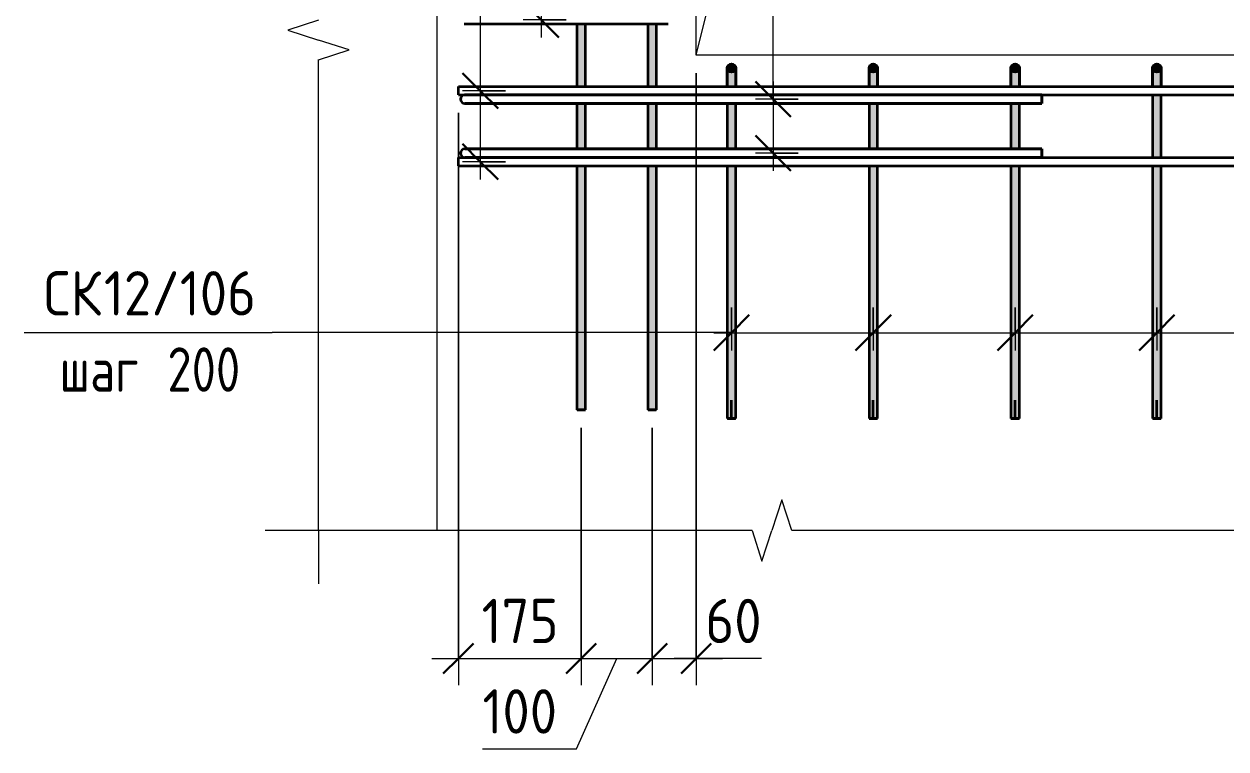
# Model space of a CAD drawing. Header units: millimetres. Extents: x -2461 to 50011, y -6221 to 38236.
# Drawn here: x 46502 to 48197, y 692 to 1714 of the extents above; entities that cross this region are included whole.
import ezdxf

# ---------------------------------------------------------------- set-up
doc = ezdxf.new("R2010")
doc.units = ezdxf.units.MM
for name, color, linetype, lineweight in [('AA_Dim', 7, 'Continuous', 9), ('AA_Dim-25', 7, 'Continuous', 9), ('AA_Oformlenie', 7, 'Continuous', 9), ('AA_Vinoska', 7, 'Continuous', 9), ('AF_Okno', 7, 'Continuous', 18), ('AF_Stena_Опалубка', 253, 'Continuous', 18), ('KR_Armatura_Tonkie', 7, 'Continuous', 20)]:
    doc.layers.add(name, color=color, linetype=linetype, lineweight=lineweight)
doc.styles.add('ISOCPEUR_10', font='isocpeur.ttf', dxfattribs={"width": 0.9, "height": 62.5})
doc.styles.add('ISOCPEUR_12', font='isocpeur.ttf', dxfattribs={"width": 0.8, "height": 62.5})
doc.dimstyles.new('05_Округл_5мм__прозр__2', dxfattribs={"dimscale": 304.8, "dimtxt": 62.248823, "dimasz": 0.139436, "dimexe": 0.123031, "dimexo": 0.082021, "dimgap": 0.008202, "dimtad": 1, "dimdec": 0, "dimrnd": 5, "dimdsep": 46, "dimtxsty": 'ISOCPEUR_10', "dimblk1": 'OBLIQUE', "dimblk2": 'OBLIQUE', "dimsah": 1, "dimcen": 0.09, "dimdle": 0.123031, "dimazin": 0, "dimtfac": 1, "dimtdec": 4, "dimtix": 1, "dimtmove": 1, "dimatfit": 3, "dimfxl": 1, "dimtvp": 1, "dimtolj": 1, "dimtzin": 0, "dimlwd": 18, "dimlwe": 18, "dimarcsym": 2})
doc.dimstyles.new('05_Округл_5мм__прозр__3', dxfattribs={"dimscale": 304.8, "dimtxt": 62.248823, "dimasz": 0.139436, "dimexe": 0.123031, "dimexo": 0.082021, "dimgap": 0.008202, "dimtad": 1, "dimdec": 0, "dimrnd": 5, "dimdsep": 46, "dimtxsty": 'ISOCPEUR_10', "dimblk1": 'OBLIQUE', "dimblk2": 'OBLIQUE', "dimsah": 1, "dimcen": 0.09, "dimdle": 0.123031, "dimazin": 0, "dimtfac": 1, "dimtdec": 4, "dimtix": 1, "dimtmove": 0, "dimatfit": 3, "dimfxl": 1, "dimtvp": 1, "dimtolj": 1, "dimtzin": 0, "dimlwd": 18, "dimlwe": 18, "dimarcsym": 2})
doc.dimstyles.new('10_Раскладка_арматуры_с_засечками_1', dxfattribs={"dimscale": 304.8, "dimtxt": 0.18, "dimasz": 0.164042, "dimexe": 0.082021, "dimexo": 0, "dimgap": 0, "dimtad": 1, "dimdec": 3, "dimrnd": 0.001, "dimdsep": 46, "dimtxsty": 'ISOCPEUR_12', "dimblk1": 'OBLIQUE', "dimblk2": 'OBLIQUE', "dimsah": 1, "dimcen": 0.09, "dimdle": 0.082021, "dimazin": 0, "dimtfac": 1, "dimtdec": 4, "dimtix": 1, "dimtmove": 0, "dimatfit": 3, "dimfxl": 1, "dimtvp": 1, "dimtolj": 1, "dimtzin": 0, "dimlwd": 18, "dimlwe": 18, "dimarcsym": 2})

# ---------------------------------------------------------------- blocks, each defined once
blk = doc.blocks.new('231_Отверстие прямоугольное в стене _Окно_Стена_ - Отверстие прямоугольное с обрамлением-4126487-Схема обрамления отверстия 1500х1050 _h_')
at = {"layer": 'AF_Okno', "lineweight": 9}
for p, q in [((-33935, 2510), (-32645, 2720)), ((-34145, 1670), (-33935, 2510))]:
    blk.add_line(p, q, dxfattribs=at)
blk = doc.blocks.new('350_Стержень П торец СК-СГ _НесАрм_РабПлоск_ - 350_Стержень П торец СК-СГ _НесАрм_РабПлоск_-4140246-Схема обрамления отверстия 1500х1050 _h_')
at = {"layer": 'KR_Armatura_Tonkie', "lineweight": 35}
for points in [[(-34095, 1646), (-34093.4, 1646.2), (-34092, 1646.8), (-34090.8, 1647.8), (-34089.8, 1649), (-34089.2, 1650.4), (-34089, 1652), (-34089.2, 1653.6), (-34089.8, 1655), (-34090.8, 1656.2), (-34092, 1657.2), (-34093.4, 1657.8), (-34095, 1658), (-34096.7, 1657.7), (-34098, 1657.2), (-34099.2, 1656.2), (-34100.2, 1655), (-34100.8, 1653.6), (-34101, 1652), (-34100.8, 1650.4), (-34100.2, 1649), (-34099.2, 1647.8), (-34097.8, 1646.7), (-34096.6, 1646.2)], [(-34099.3, 1626), (-34095, 1626), (-34095, 1646), (-34096.7, 1646.3), (-34098.4, 1647.1), (-34099.8, 1648.5), (-34100.4, 1649.6), (-34100.8, 1650.4), (-34100.7, 1647.8), (-34101, 1646.1), (-34100.9, 1632.5), (-34100.2, 1626), (-34100, 1626)], [(-34094.8, 1626), (-34089.1, 1626), (-34089.1, 1645.7), (-34089.2, 1648.4), (-34089.2, 1650.4), (-34090.2, 1648.5), (-34091.6, 1647.1), (-34092.2, 1646.7), (-34093.9, 1646.1), (-34095, 1646), (-34094.9, 1626)], [(-34089, 1645.3), (-34089.3, 1647.7), (-34089.1, 1646.1), (-34089, 1645.4)]]:
    blk.add_hatch(color=256, dxfattribs=at).paths.add_polyline_path(points)
h = blk.add_hatch(color=256, dxfattribs=at)
h.paths.add_polyline_path([(-34100.8, 1626), (-34100.4, 1626), (-34100.7, 1629.6)])
h.paths.add_polyline_path([(-34100.9, 1646.6), (-34100.8, 1649.1), (-34100.9, 1646.7)])
h = blk.add_hatch(color=256, dxfattribs=at)
h.paths.add_polyline_path([(-34095, 1158), (-34095, 1514), (-34101, 1514), (-34100.8, 1158), (-34096.6, 1158)])
h.paths.add_polyline_path([(-34097.8, 1538), (-34095, 1538), (-34095, 1602), (-34101, 1602), (-34100.8, 1538), (-34098, 1538)])
h = blk.add_hatch(color=256, dxfattribs=at)
h.paths.add_polyline_path([(-34095, 1158), (-34089, 1158), (-34089.2, 1514), (-34095, 1514), (-34095, 1191.9)])
h.paths.add_polyline_path([(-34093.4, 1538), (-34089, 1538), (-34089.2, 1602), (-34095, 1602), (-34095, 1538), (-34093.7, 1538)])
at = {"layer": 'AA_Oformlenie'}
for start, end in [(90, 270), (270, 90)]:
    blk.add_arc((-34095, 1652), 6, start, end, dxfattribs=at)
at = {"layer": 'KR_Armatura_Tonkie', "lineweight": 35}
for p, q in [((-34101, 1602), (-34101, 1538)), ((-34089, 1538), (-34089, 1602)), ((-34101, 1514), (-34101, 1158)), ((-34089, 1158), (-34089, 1514)), ((-34095, 1158), (-34095, 1184)), ((-34095, 1158), (-34095, 1184)), ((-34095, 1158), (-34101, 1158)), ((-34100.8, 1158), (-34095, 1158)), ((-34095, 1158), (-34100.8, 1158)), ((-34100.8, 1158), (-34095, 1158)), ((-34095, 1158), (-34089.2, 1158)), ((-34089, 1158), (-34095, 1158)), ((-34095, 1158), (-34089.2, 1158)), ((-34089.2, 1158), (-34095, 1158))]:
    blk.add_line(p, q, dxfattribs=at)
at = {"layer": 'KR_Armatura_Tonkie', "lineweight": 35, "flags": 128}
for points in [[(-34101, 1652), (-34101, 1650), (-34101, 1644.4), (-34101, 1635.6), (-34101, 1626)], [(-34101, 1626), (-34101, 1627.7), (-34101, 1638.2), (-34101, 1646.2), (-34101, 1650.9), (-34101, 1652)], [(-34089, 1626), (-34089, 1627.7), (-34089, 1638.2), (-34089, 1646.2), (-34089, 1650.9), (-34089, 1652)], [(-34089, 1652), (-34089, 1650), (-34089, 1644.4), (-34089, 1635.6), (-34089, 1626)]]:
    blk.add_lwpolyline(points, dxfattribs=at)
at = {"layer": 'KR_Armatura_Tonkie', "lineweight": 35}
blk.add_circle((-34095, 1652), 6, dxfattribs=at)
blk = doc.blocks.new('350_Стержень верт с удлинением концов _НесАрм_РабПлоск_ - 350_Стержень верт с удлинением концов _НесАрм_РабПлоск_-V30-Схема обрамления отверстия 1500х1050 _h_')
at = {"layer": 'KR_Armatura_Tonkie', "lineweight": 35}
h = blk.add_hatch(color=256, dxfattribs=at)
h.paths.add_polyline_path([(-34207, 1170), (-34201, 1170), (-34201.2, 1514), (-34213, 1514), (-34212.8, 1170), (-34208.6, 1170)])
h.paths.add_polyline_path([(-34205.7, 1538), (-34201, 1538), (-34201.2, 1602), (-34213, 1602), (-34212.8, 1538), (-34207, 1538)])
h.paths.add_polyline_path([(-34205.7, 1626), (-34201, 1626), (-34201.2, 1714), (-34213, 1714), (-34212.8, 1626), (-34207, 1626)])
h.paths.add_polyline_path([(-34206.4, 1726), (-34201, 1726), (-34201.2, 1814), (-34213, 1814), (-34212.8, 1726), (-34207, 1726)])
h.paths.add_polyline_path([(-34206.4, 1826), (-34201, 1826), (-34201.2, 2014), (-34213, 2014), (-34212.8, 1826), (-34207, 1826)])
h.paths.add_polyline_path([(-34206.4, 2026), (-34201, 2026), (-34201.2, 2214), (-34213, 2214), (-34212.8, 2026), (-34207, 2026)])
h.paths.add_polyline_path([(-34206.4, 2226), (-34201, 2226), (-34201.2, 2414), (-34213, 2414), (-34212.8, 2226), (-34207, 2226)])
h.paths.add_polyline_path([(-34206.4, 2426), (-34201, 2426), (-34201.2, 2614), (-34213, 2614), (-34212.8, 2426), (-34207, 2426)])
h.paths.add_polyline_path([(-34206.4, 2626), (-34201, 2626.3), (-34201.2, 2776), (-34213, 2776), (-34212.8, 2626), (-34207, 2626)])
h.paths.add_polyline_path([(-34206.5, 2800), (-34201, 2800), (-34201.2, 2852), (-34213, 2852), (-34212.8, 2800), (-34207, 2800)])
h.paths.add_polyline_path([(-34206.6, 2876), (-34201, 2876), (-34201.2, 3540), (-34213, 3540), (-34212.8, 2876), (-34207, 2876)])
for p, q in [((-34213, 1714), (-34213, 1626)), ((-34201, 1626), (-34201, 1714)), ((-34213, 1602), (-34213, 1538)), ((-34201, 1538), (-34201, 1602)), ((-34213, 1514), (-34213, 1170)), ((-34201, 1170), (-34201, 1514)), ((-34201, 1170), (-34213, 1170)), ((-34212.8, 1170), (-34201.2, 1170))]:
    blk.add_line(p, q, dxfattribs=at)
blk = doc.blocks.new('350_Стержень верт с удлинением концов _НесАрм_РабПлоск_ - 350_Стержень верт с удлинением концов _НесАрм_РабПлоск_-V31-Схема обрамления отверстия 1500х1050 _h_')
at = {"layer": 'KR_Armatura_Tonkie', "lineweight": 35}
for p, q in [((-34213, 1714), (-34213, 1626)), ((-34201, 1626), (-34201, 1714)), ((-34213, 1602), (-34213, 1538)), ((-34201, 1538), (-34201, 1602)), ((-34213, 1514), (-34213, 1170)), ((-34201, 1170), (-34201, 1514)), ((-34212.8, 1170), (-34201.2, 1170)), ((-34201.2, 1170), (-34212.8, 1170))]:
    blk.add_line(p, q, dxfattribs=at)
blk = doc.blocks.new('350_Стержень верт с удлинением концов _НесАрм_РабПлоск_ - 350_Стержень верт с удлинением концов _НесАрм_РабПлоск_-V32-Схема обрамления отверстия 1500х1050 _h_')
at = {"layer": 'KR_Armatura_Tonkie', "lineweight": 35}
h = blk.add_hatch(color=256, dxfattribs=at)
h.paths.add_polyline_path([(-34307, 1170), (-34301, 1170), (-34301.2, 1514), (-34313, 1514), (-34312.8, 1170), (-34308.6, 1170)])
h.paths.add_polyline_path([(-34305.7, 1538), (-34301, 1538), (-34301.2, 1602), (-34313, 1602), (-34312.8, 1538), (-34307, 1538)])
h.paths.add_polyline_path([(-34305.7, 1626), (-34301, 1626), (-34301.2, 1714), (-34313, 1714), (-34312.8, 1626), (-34307, 1626)])
h.paths.add_polyline_path([(-34311.2, 1726), (-34301, 1726), (-34301.2, 1814), (-34313, 1814), (-34312.8, 1726), (-34311.5, 1726)])
h.paths.add_polyline_path([(-34302.8, 1826), (-34301, 1826), (-34301.2, 2014), (-34313, 2014), (-34312.8, 1826), (-34303.1, 1826)])
h.paths.add_polyline_path([(-34302.8, 2026), (-34301, 2026), (-34301.2, 2214), (-34313, 2214), (-34312.8, 2026), (-34303.2, 2026)])
h.paths.add_polyline_path([(-34306.1, 2226), (-34301, 2226), (-34301.2, 2414), (-34313, 2414), (-34312.8, 2226), (-34307, 2226)])
h.paths.add_polyline_path([(-34302.8, 2426), (-34301, 2426), (-34301.2, 2614), (-34313, 2614), (-34312.8, 2426), (-34303.4, 2426)])
h.paths.add_polyline_path([(-34311.2, 2626), (-34301, 2626), (-34301.2, 2776), (-34313, 2776), (-34312.8, 2626), (-34311.8, 2626)])
h.paths.add_polyline_path([(-34307, 2800), (-34301, 2800), (-34301.2, 2852), (-34313, 2852), (-34312.8, 2800), (-34308.1, 2800)])
h.paths.add_polyline_path([(-34306.6, 2876), (-34301, 2876), (-34301.2, 3540), (-34313, 3540), (-34312.8, 2876), (-34307, 2876)])
for p, q in [((-34313, 1714), (-34313, 1626)), ((-34301, 1626), (-34301, 1714)), ((-34313, 1602), (-34313, 1538)), ((-34301, 1538), (-34301, 1602)), ((-34313, 1514), (-34313, 1170)), ((-34301, 1170), (-34301, 1514)), ((-34301, 1170), (-34313, 1170)), ((-34312.8, 1170), (-34301.2, 1170))]:
    blk.add_line(p, q, dxfattribs=at)
blk = doc.blocks.new('350_Стержень верт с удлинением концов _НесАрм_РабПлоск_ - 350_Стержень верт с удлинением концов _НесАрм_РабПлоск_-V27-Схема обрамления отверстия 1500х1050 _h_')
at = {"layer": 'KR_Armatura_Tonkie', "lineweight": 35}
for p, q in [((-32489, 1714), (-32489, 1626)), ((-32477, 1626), (-32477, 1714)), ((-32489, 1602), (-32489, 1538)), ((-32477, 1538), (-32477, 1602)), ((-32489, 1514), (-32489, 1170)), ((-32477, 1170), (-32477, 1514)), ((-32488.8, 1170), (-32477.2, 1170)), ((-32477.2, 1170), (-32488.8, 1170))]:
    blk.add_line(p, q, dxfattribs=at)
blk = doc.blocks.new('350_Стержень П торец СК-СГ _НесАрм_РабПлоск_ - 350_Стержень П торец СК-СГ _НесАрм_РабПлоск_-V37-Схема обрамления отверстия 1500х1050 _h_')
at = {"layer": 'KR_Armatura_Tonkie', "lineweight": 35}
for points in [[(-33495, 1646), (-33493.3, 1646.3), (-33492, 1646.8), (-33490.8, 1647.8), (-33489.8, 1649), (-33489.2, 1650.4), (-33489, 1652), (-33489.2, 1653.6), (-33489.8, 1655), (-33490.8, 1656.2), (-33492, 1657.2), (-33493.4, 1657.8), (-33495, 1658), (-33496.6, 1657.8), (-33498, 1657.2), (-33499.2, 1656.2), (-33500.2, 1655), (-33500.8, 1653.6), (-33501, 1652), (-33500.8, 1650.4), (-33500.2, 1649), (-33499.2, 1647.8), (-33497.8, 1646.7), (-33496.6, 1646.2)], [(-33499.2, 1626), (-33495, 1626), (-33495, 1646), (-33496.6, 1646.2), (-33498.4, 1647.1), (-33499.8, 1648.5), (-33500.4, 1649.6), (-33500.8, 1650.4), (-33500.7, 1647.8), (-33501, 1646.1), (-33500.9, 1632.5), (-33500.2, 1626), (-33499.3, 1626)], [(-33494.8, 1626), (-33489.1, 1626), (-33489.1, 1645.7), (-33489.2, 1648.4), (-33489.2, 1650.4), (-33490.2, 1648.5), (-33491.6, 1647.1), (-33492.2, 1646.7), (-33493.9, 1646.1), (-33495, 1646), (-33494.9, 1626)], [(-33489, 1645.3), (-33489.3, 1647.7), (-33489.1, 1646.1), (-33489, 1645.4)]]:
    blk.add_hatch(color=256, dxfattribs=at).paths.add_polyline_path(points)
h = blk.add_hatch(color=256, dxfattribs=at)
h.paths.add_polyline_path([(-33500.8, 1626), (-33500.4, 1626), (-33500.7, 1629.6)])
h.paths.add_polyline_path([(-33500.9, 1646.6), (-33500.8, 1649.1), (-33500.9, 1646.7)])
h = blk.add_hatch(color=256, dxfattribs=at)
h.paths.add_polyline_path([(-33495, 1158), (-33495, 1514), (-33501, 1514), (-33500.8, 1158), (-33496.6, 1158)])
h.paths.add_polyline_path([(-33498.2, 1526), (-33495, 1526), (-33495, 1614), (-33501, 1614), (-33500.8, 1526), (-33499.2, 1526)])
h = blk.add_hatch(color=256, dxfattribs=at)
h.paths.add_polyline_path([(-33495, 1158), (-33489, 1158), (-33489.2, 1514), (-33495, 1514), (-33495, 1285.2)])
h.paths.add_polyline_path([(-33490.8, 1526), (-33489, 1526), (-33489.2, 1614), (-33495, 1614), (-33495, 1526), (-33491, 1526)])
at = {"layer": 'AA_Oformlenie'}
for start, end in [(90, 270), (270, 90)]:
    blk.add_arc((-33495, 1652), 6, start, end, dxfattribs=at)
at = {"layer": 'KR_Armatura_Tonkie', "lineweight": 35}
for p, q in [((-33501, 1614), (-33501, 1526)), ((-33489, 1526), (-33489, 1614)), ((-33501, 1514), (-33501, 1158)), ((-33489, 1158), (-33489, 1514)), ((-33495, 1158), (-33495, 1184)), ((-33495, 1158), (-33495, 1184)), ((-33495, 1158), (-33501, 1158)), ((-33500.8, 1158), (-33495, 1158)), ((-33495, 1158), (-33500.8, 1158)), ((-33500.8, 1158), (-33495, 1158)), ((-33495, 1158), (-33489.2, 1158)), ((-33489, 1158), (-33495, 1158)), ((-33495, 1158), (-33489.2, 1158)), ((-33489.2, 1158), (-33495, 1158))]:
    blk.add_line(p, q, dxfattribs=at)
at = {"layer": 'KR_Armatura_Tonkie', "lineweight": 35, "flags": 128}
for points in [[(-33501, 1652), (-33501, 1650), (-33501, 1644.4), (-33501, 1635.6), (-33501, 1626)], [(-33501, 1626), (-33501, 1627.7), (-33501, 1638.2), (-33501, 1646.2), (-33501, 1650.9), (-33501, 1652)], [(-33489, 1626), (-33489, 1627.7), (-33489, 1638.2), (-33489, 1646.2), (-33489, 1650.9), (-33489, 1652)], [(-33489, 1652), (-33489, 1650), (-33489, 1644.4), (-33489, 1635.6), (-33489, 1626)]]:
    blk.add_lwpolyline(points, dxfattribs=at)
at = {"layer": 'KR_Armatura_Tonkie', "lineweight": 35}
blk.add_circle((-33495, 1652), 6, dxfattribs=at)
blk = doc.blocks.new('011_Прямоугольник обрыва _ЭлУзла_ - 011_Прямоугольник обрыва _ЭлУзла_-4156951-Схема обрамления отверстия 1500х1050 _h_')
at = {"layer": 'AA_Oformlenie'}
for p, q in [((-34677.7, 1000), (-34677.7, 1663.8)), ((-34065.8, 1000), (-34677.7, 1000)), ((-32786.9, 1000), (-34010.1, 1000))]:
    blk.add_line(p, q, dxfattribs=at)
blk = doc.blocks.new('DIMBLOCK185-Схема обрамления отверстия 1500х1050 _h_')
at = {"layer": 'AA_Dim-25', "lineweight": 18}
for p, q in [((47114.3, 1589), (47114.3, 782.1)), ((47114.3, 819.6), (47114.3, 1589)), ((47287.6, 1145), (47287.6, 782.1)), ((47287.6, 819.6), (47287.6, 1145)), ((47076.8, 819.6), (47287.6, 819.6))]:
    blk.add_line(p, q, dxfattribs=at)
at = {"layer": 'AA_Dim-25', "lineweight": 30}
for p, q in [((47114.3, 819.6), (47135.5, 840.9)), ((47287.6, 819.6), (47308.9, 840.9)), ((47114.3, 819.6), (47093, 798.4)), ((47287.6, 819.6), (47266.4, 798.4))]:
    blk.add_line(p, q, dxfattribs=at)
at = {"layer": 'AA_Dim-25', "color": 0, "lineweight": 18, "insert": (47147.1, 903.8), "char_height": 62.5, "width": 129.286, "attachment_point": 1, "line_spacing_factor": 1.149209, "style": 'ISOCPEUR_10'}
blk.add_mtext('175', dxfattribs=at)
blk = doc.blocks.new('_Oblique')
at = {"color": 0, "linetype": 'ByBlock', "lineweight": -2}
blk.add_line((-0.5, -0.5), (0.5, 0.5), dxfattribs=at)
blk = doc.blocks.new('DIMBLOCK186-Схема обрамления отверстия 1500х1050 _h_')
at = {"layer": 'AA_Dim-25', "lineweight": 18}
for p, q in [((47287.6, 1145), (47287.6, 782.1)), ((47287.6, 819.6), (47287.6, 1145)), ((47387.6, 1145), (47387.6, 782.1)), ((47387.6, 819.6), (47387.6, 1145)), ((47281, 692.1), (47337.6, 819.6)), ((47287.6, 819.6), (47387.6, 819.6)), ((47148.3, 692.1), (47281, 692.1))]:
    blk.add_line(p, q, dxfattribs=at)
at = {"layer": 'AA_Dim-25', "lineweight": 30}
for p, q in [((47287.6, 819.6), (47308.9, 840.9)), ((47387.6, 819.6), (47408.9, 840.9)), ((47287.6, 819.6), (47266.4, 798.4)), ((47387.6, 819.6), (47366.4, 798.4))]:
    blk.add_line(p, q, dxfattribs=at)
at = {"layer": 'AA_Dim-25', "color": 0, "lineweight": 18, "insert": (47148.3, 776.3), "char_height": 62.5, "width": 129.286, "attachment_point": 1, "line_spacing_factor": 1.149209, "style": 'ISOCPEUR_10'}
blk.add_mtext('100', dxfattribs=at)
blk = doc.blocks.new('DIMBLOCK187-Схема обрамления отверстия 1500х1050 _h_')
at = {"layer": 'AA_Dim-25', "lineweight": 18}
for p, q in [((47449.6, 1645), (47449.6, 782.1)), ((47449.6, 819.6), (47449.6, 1645)), ((47387.6, 1145), (47387.6, 782.1)), ((47387.6, 819.6), (47387.6, 1145)), ((47387.6, 819.6), (47487.1, 819.6)), ((47437.7, 819.6), (47418.6, 819.6)), ((47541.7, 819.6), (47437.7, 819.6))]:
    blk.add_line(p, q, dxfattribs=at)
at = {"layer": 'AA_Dim-25', "lineweight": 30}
for p, q in [((47387.6, 819.6), (47408.9, 840.9)), ((47449.6, 819.6), (47470.9, 840.9)), ((47387.6, 819.6), (47366.4, 798.4)), ((47449.6, 819.6), (47428.4, 798.4))]:
    blk.add_line(p, q, dxfattribs=at)
at = {"layer": 'AA_Dim-25', "color": 0, "lineweight": 18, "insert": (47462.7, 903.8), "char_height": 62.5, "width": 94.81, "attachment_point": 1, "line_spacing_factor": 1.149209, "style": 'ISOCPEUR_10'}
blk.add_mtext('60', dxfattribs=at)
blk = doc.blocks.new('042_М_Арматуры - Диам длина поз _ Комментарий-3662934-Схема обрамления отверстия 1500х1050 _h_')
at = {"layer": 'AA_Vinoska'}
blk.add_line((-35093, 1279.4), (-34743, 1279.4), dxfattribs=at)
blk = doc.blocks.new('DIMBLOCK191-Схема обрамления отверстия 1500х1050 _h_')
at = {"layer": 'AA_Dim-25', "lineweight": 18}
for p, q in [((47499.6, 1314.3), (47499.6, 1253.9)), ((47499.6, 1278.9), (47499.6, 1314.3)), ((47699.6, 1314.3), (47699.6, 1253.9)), ((47699.6, 1278.9), (47699.6, 1314.3)), ((47474.6, 1278.9), (47699.6, 1278.9))]:
    blk.add_line(p, q, dxfattribs=at)
at = {"layer": 'AA_Dim-25', "lineweight": 30}
for p, q in [((47499.6, 1278.9), (47524.6, 1303.9)), ((47699.6, 1278.9), (47724.6, 1303.9)), ((47499.6, 1278.9), (47474.6, 1253.9)), ((47699.6, 1278.9), (47674.6, 1253.9))]:
    blk.add_line(p, q, dxfattribs=at)
blk = doc.blocks.new('DIMBLOCK192-Схема обрамления отверстия 1500х1050 _h_')
at = {"layer": 'AA_Dim-25', "lineweight": 18}
for p, q in [((47699.6, 1314.3), (47699.6, 1253.9)), ((47699.6, 1278.9), (47699.6, 1314.3)), ((47899.6, 1314.3), (47899.6, 1253.9)), ((47899.6, 1278.9), (47899.6, 1314.3)), ((47699.6, 1278.9), (47899.6, 1278.9))]:
    blk.add_line(p, q, dxfattribs=at)
at = {"layer": 'AA_Dim-25', "lineweight": 30}
for p, q in [((47699.6, 1278.9), (47724.6, 1303.9)), ((47899.6, 1278.9), (47924.6, 1303.9)), ((47699.6, 1278.9), (47674.6, 1253.9)), ((47899.6, 1278.9), (47874.6, 1253.9))]:
    blk.add_line(p, q, dxfattribs=at)
blk = doc.blocks.new('DIMBLOCK193-Схема обрамления отверстия 1500х1050 _h_')
at = {"layer": 'AA_Dim-25', "lineweight": 18}
for p, q in [((47899.6, 1314.3), (47899.6, 1253.9)), ((47899.6, 1278.9), (47899.6, 1314.3)), ((48099.6, 1314.3), (48099.6, 1253.9)), ((48099.6, 1278.9), (48099.6, 1314.3)), ((47899.6, 1278.9), (48099.6, 1278.9))]:
    blk.add_line(p, q, dxfattribs=at)
at = {"layer": 'AA_Dim-25', "lineweight": 30}
for p, q in [((47899.6, 1278.9), (47924.6, 1303.9)), ((48099.6, 1278.9), (48124.6, 1303.9)), ((47899.6, 1278.9), (47874.6, 1253.9)), ((48099.6, 1278.9), (48074.6, 1253.9))]:
    blk.add_line(p, q, dxfattribs=at)
blk = doc.blocks.new('DIMBLOCK194-Схема обрамления отверстия 1500х1050 _h_')
at = {"layer": 'AA_Dim-25', "lineweight": 18}
for p, q in [((48099.6, 1314.3), (48099.6, 1253.9)), ((48099.6, 1278.9), (48099.6, 1314.3)), ((48299.6, 1314.3), (48299.6, 1253.9)), ((48299.6, 1278.9), (48299.6, 1314.3)), ((48099.6, 1278.9), (48299.6, 1278.9))]:
    blk.add_line(p, q, dxfattribs=at)
at = {"layer": 'AA_Dim-25', "lineweight": 30}
for p, q in [((48099.6, 1278.9), (48124.6, 1303.9)), ((48299.6, 1278.9), (48324.6, 1303.9)), ((48099.6, 1278.9), (48074.6, 1253.9)), ((48299.6, 1278.9), (48274.6, 1253.9))]:
    blk.add_line(p, q, dxfattribs=at)
blk = doc.blocks.new('DIMBLOCK205-Схема обрамления отверстия 1500х1050 _h_')
at = {"layer": 'AA_Dim-25', "lineweight": 30}
for p, q in [((47230.9, 1820), (47205.9, 1845)), ((47230.9, 1820), (47255.9, 1795)), ((47230.9, 1720), (47205.9, 1745)), ((47230.9, 1720), (47255.9, 1695))]:
    blk.add_line(p, q, dxfattribs=at)
at = {"layer": 'AA_Dim-25', "lineweight": 18}
for p, q in [((47266.2, 1820), (47205.9, 1820)), ((47230.9, 1820), (47230.9, 1695)), ((47230.9, 1820), (47266.2, 1820)), ((47266.2, 1720), (47205.9, 1720)), ((47230.9, 1720), (47266.2, 1720))]:
    blk.add_line(p, q, dxfattribs=at)
blk = doc.blocks.new('DIMBLOCK208-Схема обрамления отверстия 1500х1050 _h_')
at = {"layer": 'AA_Dim-25', "lineweight": 30}
for p, q in [((47558.4, 1608), (47533.4, 1633)), ((47558.4, 1608), (47583.4, 1583)), ((47558.4, 1532), (47533.4, 1557)), ((47558.4, 1532), (47583.4, 1507))]:
    blk.add_line(p, q, dxfattribs=at)
at = {"layer": 'AA_Dim-25', "lineweight": 18}
for p, q in [((47558.4, 1633), (47558.4, 1507)), ((47593.7, 1608), (47533.4, 1608)), ((47558.4, 1608), (47593.7, 1608)), ((47593.7, 1532), (47533.4, 1532)), ((47558.4, 1532), (47593.7, 1532))]:
    blk.add_line(p, q, dxfattribs=at)
blk = doc.blocks.new('DIMBLOCK216-Схема обрамления отверстия 1500х1050 _h_')
at = {"layer": 'AA_Dim-25', "lineweight": 30}
for p, q in [((47145.2, 2782), (47120.2, 2807)), ((47145.2, 2782), (47170.2, 2757)), ((47145.2, 1620), (47120.2, 1645)), ((47145.2, 1620), (47170.2, 1595))]:
    blk.add_line(p, q, dxfattribs=at)
at = {"layer": 'AA_Dim-25', "lineweight": 18}
for p, q in [((47180.6, 2782), (47120.2, 2782)), ((47145.2, 2782), (47145.2, 1620)), ((47145.2, 2782), (47180.6, 2782)), ((47180.6, 1620), (47120.2, 1620)), ((47145.2, 1620), (47180.6, 1620))]:
    blk.add_line(p, q, dxfattribs=at)
blk = doc.blocks.new('DIMBLOCK217-Схема обрамления отверстия 1500х1050 _h_')
at = {"layer": 'AA_Dim-25', "lineweight": 30}
for p, q in [((47145.2, 1620), (47120.2, 1645)), ((47145.2, 1620), (47170.2, 1595)), ((47145.2, 1520), (47120.2, 1545)), ((47145.2, 1520), (47170.2, 1495))]:
    blk.add_line(p, q, dxfattribs=at)
at = {"layer": 'AA_Dim-25', "lineweight": 18}
for p, q in [((47180.6, 1620), (47120.2, 1620)), ((47145.2, 1620), (47145.2, 1495)), ((47145.2, 1620), (47180.6, 1620)), ((47180.6, 1520), (47120.2, 1520)), ((47145.2, 1520), (47180.6, 1520))]:
    blk.add_line(p, q, dxfattribs=at)

msp = doc.modelspace()

# ---------------------------------------------------------------- linework, layer by layer
at = {"layer": 'AA_Vinoska'}
for p, q in [((47145.3991, 1535.6625), (47145.3991, 2961.8862)), ((47558.3403, 1606.0429), (47558.3403, 1838.5793)), ((46916.9145, 1719.4442), (46873.5895, 1705.3671)), ((46873.5895, 1705.3671), (46916.9145, 1691.2899)), ((46960.2158, 1677.5399), (46916.9145, 1691.2899)), ((46916.9145, 1663.7899), (46960.2158, 1677.5399)), ((47501.367, 1279.3574), (46851.6216, 1279.3574)), ((47570.4178, 1043.3251), (47556.3406, 1000)), ((47584.495, 1000), (47570.4178, 1043.3251)), ((46916.9145, 1000), (46841.9145, 1000)), ((46916.9145, 1000), (46916.9145, 925)), ((47528.8406, 1000), (47542.5906, 956.6987)), ((47542.5906, 956.6987), (47556.3406, 1000))]:
    msp.add_line(p, q, dxfattribs=at)
at = {"layer": 'AF_Stena_Опалубка', "lineweight": 20}
for p, q in [((47084.619, 1000), (47084.619, 2920)), ((47449.619, 1670), (47449.619, 2720)), ((48949.619, 1670), (47449.619, 1670))]:
    msp.add_line(p, q, dxfattribs=at)
at = {"layer": 'KR_Armatura_Tonkie', "lineweight": 35}
for p, q in [((47158.3985, 1714), (47122.3985, 1714)), ((47374.3985, 1714), (47158.3985, 1714)), ((47410.3985, 1714), (47374.3985, 1714)), ((47114.285, 1626), (49284.285, 1626)), ((47114.285, 1614), (47114.285, 1626)), ((47114.285, 1626), (49284.285, 1626)), ((47114.285, 1614), (47114.285, 1626)), ((47114.285, 1614), (49284.285, 1614)), ((47114.285, 1614), (49284.285, 1614)), ((47159.2085, 1614), (47123.2085, 1614)), ((47123.2085, 1614), (47159.2085, 1614)), ((47937.2085, 1614), (47159.2085, 1614)), ((47159.2085, 1614), (47937.2085, 1614)), ((47324.285, 1626), (49184.285, 1626)), ((47324.285, 1614), (49184.285, 1614)), ((47937.2085, 1614), (47937.2085, 1602)), ((47937.2085, 1602), (47937.2085, 1614)), ((47159.2085, 1602), (47123.2085, 1602)), ((47123.2085, 1602), (47159.2085, 1602)), ((47937.2085, 1602), (47159.2085, 1602)), ((47159.2085, 1602), (47937.2085, 1602)), ((47114.285, 1526), (49284.285, 1526)), ((47114.285, 1514), (47114.285, 1526)), ((47114.285, 1526), (49284.285, 1526)), ((47114.285, 1514), (47114.285, 1526)), ((47159.2085, 1538), (47123.2085, 1538)), ((47123.2085, 1538), (47159.2085, 1538)), ((47159.2085, 1526), (47123.2085, 1526)), ((47123.2085, 1526), (47159.2085, 1526)), ((47937.2085, 1538), (47159.2085, 1538)), ((47159.2085, 1538), (47937.2085, 1538)), ((47937.2085, 1526), (47159.2085, 1526)), ((47159.2085, 1526), (47937.2085, 1526)), ((47937.2085, 1538), (47937.2085, 1526)), ((47937.2085, 1526), (47937.2085, 1538)), ((47114.285, 1514), (49284.285, 1514)), ((47114.285, 1514), (49284.285, 1514))]:
    msp.add_line(p, q, dxfattribs=at)
for centre in [(47123.2085, 1608), (47123.2085, 1608), (47123.2085, 1532), (47123.2085, 1532)]:
    msp.add_arc(centre, 6, 90, 270, dxfattribs=at)

# ---------------------------------------------------------------- block references
at = {"layer": 'AA_Oformlenie'}
msp.add_blockref('011_Прямоугольник обрыва _ЭлУзла_ - 011_Прямоугольник обрыва _ЭлУзла_-4156951-Схема обрамления отверстия 1500х1050 _h_', (81594.619, 0), dxfattribs=at)
at = {"layer": 'AA_Vinoska'}
msp.add_blockref('042_М_Арматуры - Диам длина поз _ Комментарий-3662934-Схема обрамления отверстия 1500х1050 _h_', (81594.619, 0), dxfattribs=at)
at = {"layer": 'AF_Okno', "lineweight": 20}
msp.add_blockref('231_Отверстие прямоугольное в стене _Окно_Стена_ - Отверстие прямоугольное с обрамлением-4126487-Схема обрамления отверстия 1500х1050 _h_', (81594.619, 0), dxfattribs=at)
at = {"layer": 'KR_Armatura_Tonkie', "lineweight": 35}
for name, p in [('350_Стержень верт с удлинением концов _НесАрм_РабПлоск_ - 350_Стержень верт с удлинением концов _НесАрм_РабПлоск_-V32-Схема обрамления отверстия 1500х1050 _h_', (81594.619, 0)), ('350_Стержень верт с удлинением концов _НесАрм_РабПлоск_ - 350_Стержень верт с удлинением концов _НесАрм_РабПлоск_-V27-Схема обрамления отверстия 1500х1050 _h_', (79770.619, 0)), ('350_Стержень верт с удлинением концов _НесАрм_РабПлоск_ - 350_Стержень верт с удлинением концов _НесАрм_РабПлоск_-V30-Схема обрамления отверстия 1500х1050 _h_', (81594.619, 0)), ('350_Стержень верт с удлинением концов _НесАрм_РабПлоск_ - 350_Стержень верт с удлинением концов _НесАрм_РабПлоск_-V31-Схема обрамления отверстия 1500х1050 _h_', (81594.619, 0)), ('350_Стержень П торец СК-СГ _НесАрм_РабПлоск_ - 350_Стержень П торец СК-СГ _НесАрм_РабПлоск_-4140246-Схема обрамления отверстия 1500х1050 _h_', (81594.619, 0)), ('350_Стержень П торец СК-СГ _НесАрм_РабПлоск_ - 350_Стержень П торец СК-СГ _НесАрм_РабПлоск_-4140246-Схема обрамления отверстия 1500х1050 _h_', (81794.619, 0)), ('350_Стержень П торец СК-СГ _НесАрм_РабПлоск_ - 350_Стержень П торец СК-СГ _НесАрм_РабПлоск_-4140246-Схема обрамления отверстия 1500х1050 _h_', (81994.619, 0)), ('350_Стержень П торец СК-СГ _НесАрм_РабПлоск_ - 350_Стержень П торец СК-СГ _НесАрм_РабПлоск_-V37-Схема обрамления отверстия 1500х1050 _h_', (81594.619, 0))]:
    msp.add_blockref(name, p, dxfattribs=at)

# ---------------------------------------------------------------- texts
at = {"layer": 'AA_Vinoska', "char_height": 62.5, "attachment_point": 1}
for s, insert, width, style in [('СК', (46529.4876, 1365.71), 102.816422, 'ISOCPEUR_10'), ('12/106', (46614.3196, 1365.71), 263.354344, 'ISOCPEUR_10'), (' 200', (46672.048, 1258.2337), 166.751, 'ISOCPEUR_12'), ('шаг', (46551.6626, 1258.2337), 145.907125, 'ISOCPEUR_12')]:
    msp.add_mtext(s, dxfattribs=dict(at, insert=insert, width=width, style=style))

# ---------------------------------------------------------------- dimensions: what is measured, and where the dimension line sits
at = {"layer": 'AA_Dim', "lineweight": 18}
for base, p1, p2, override, picture, middle in [((47145.209, 1620), (47180.5643, 2782), (47180.5643, 1620), {"dimpost": '<>', "dimfxl": 1162}, 'DIMBLOCK216-Схема обрамления отверстия 1500х1050 _h_', (47113.959, 2201)), ((47230.8928, 1720), (47266.2481, 1820), (47266.2481, 1720), {"dimpost": '<>', "dimfxl": 100}, 'DIMBLOCK205-Схема обрамления отверстия 1500х1050 _h_', (47199.6428, 1770)), ((47145.209, 1520), (47180.5643, 1620), (47180.5643, 1520), {"dimpost": '<>', "dimfxl": 100}, 'DIMBLOCK217-Схема обрамления отверстия 1500х1050 _h_', (47113.959, 1570)), ((47558.3572, 1532), (47593.7125, 1608), (47593.7125, 1532), {"dimpost": '<>', "dimfxl": 76}, 'DIMBLOCK208-Схема обрамления отверстия 1500х1050 _h_', (47527.1072, 1570))]:
    dim = msp.add_linear_dim(base=base, p1=p1, p2=p2, angle=90, dimstyle='10_Раскладка_арматуры_с_засечками_1', override=override, dxfattribs=at)
    dim.commit()
    dim.dimension.update_dxf_attribs({"geometry": picture, "text_midpoint": middle})
for base, p1, p2, override, picture, middle in [((47449.619, 819.6493), (47387.619, 1170), (47449.619, 1670), {"dimpost": '<>', "dimfxl": 503.829336}, 'DIMBLOCK187-Схема обрамления отверстия 1500х1050 _h_', (47510.1135, 862.1361)), ((47387.619, 819.6493), (47287.619, 1170), (47387.619, 1170), {"dimpost": '<>', "dimfxl": 100}, 'DIMBLOCK186-Схема обрамления отверстия 1500х1050 _h_', (47212.911, 734.6361))]:
    dim = msp.add_linear_dim(base=base, p1=p1, p2=p2, dimstyle='05_Округл_5мм__прозр__2', override=override, dxfattribs=at)
    dim.commit()
    dim.dimension.update_dxf_attribs({"geometry": picture, "text_midpoint": middle, "dimtype": 160})
for base, p1, p2, dimstyle, override, picture, middle in [((47287.619, 819.6493), (47114.285, 1614), (47287.619, 1170), '05_Округл_5мм__прозр__3', {"dimpost": '<>', "dimfxl": 476.634724}, 'DIMBLOCK185-Схема обрамления отверстия 1500х1050 _h_', (47200.952, 853.3993)), ((47699.619, 1278.937), (47499.619, 1314.2924), (47699.619, 1314.2924), '10_Раскладка_арматуры_с_засечками_1', {"dimpost": '<>', "dimfxl": 200}, 'DIMBLOCK191-Схема обрамления отверстия 1500х1050 _h_', (47599.619, 1310.187)), ((47899.619, 1278.937), (47699.619, 1314.2924), (47899.619, 1314.2924), '10_Раскладка_арматуры_с_засечками_1', {"dimpost": '<>', "dimfxl": 200}, 'DIMBLOCK192-Схема обрамления отверстия 1500х1050 _h_', (47799.619, 1310.187)), ((48099.619, 1278.937), (47899.619, 1314.2924), (48099.619, 1314.2924), '10_Раскладка_арматуры_с_засечками_1', {"dimpost": '<>', "dimfxl": 200}, 'DIMBLOCK193-Схема обрамления отверстия 1500х1050 _h_', (47999.619, 1310.187)), ((48299.619, 1278.937), (48099.619, 1314.2924), (48299.619, 1314.2924), '10_Раскладка_арматуры_с_засечками_1', {"dimpost": '<>', "dimfxl": 200}, 'DIMBLOCK194-Схема обрамления отверстия 1500х1050 _h_', (48199.619, 1310.187))]:
    dim = msp.add_linear_dim(base=base, p1=p1, p2=p2, dimstyle=dimstyle, override=override, dxfattribs=at)
    dim.commit()
    dim.dimension.update_dxf_attribs({"geometry": picture, "text_midpoint": middle})

doc.saveas('drawing.dxf')
